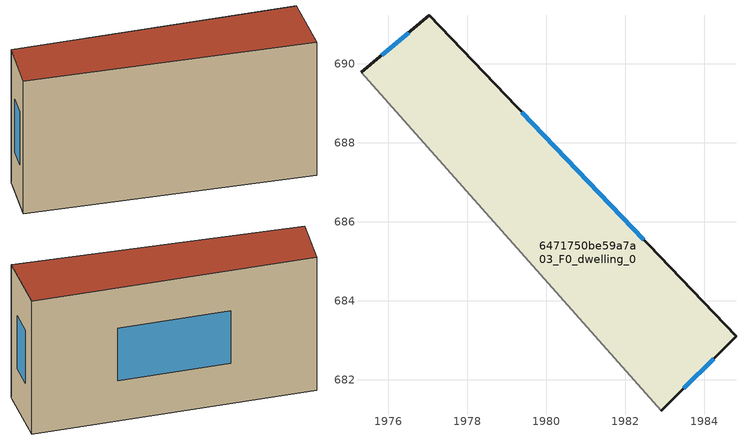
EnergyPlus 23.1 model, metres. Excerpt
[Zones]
6471750be59a7a03_F0_dwelling_0
 floor ground (EU_floor_Construction): 1977.04,691.23 1984.81,683.1 1982.92,681.22 1975.31,689.79 z0
 wall outside (EU_wall_Construction): 1982.92,681.22 1984.81,683.1 1977.04,691.23 1975.31,689.79 z0:6
 wall adiabatic (EU_wall_Construction): 1975.31,689.79 1982.92,681.22 z0:6
 window (EU_Window_Construction): 1976.52,690.79 1975.83,690.22 / 1982.47,685.55 1979.38,688.78 / 1983.49,681.78 1984.24,682.53 z1.81:4.19
 roof outside (EU_roof_Construction): 1984.81,683.1 1977.04,691.23 1975.31,689.79 1982.92,681.22 z6
[Building]
EU S2 Campaign: North Axis=0; Terrain=City; Solar Distribution=FullExterior
[Site:Location]
Bologna: Latitude=44.5; Longitude=11.25; Time Zone=1; Elevation=37
[SizingPeriod:WeatherFileDays]
AnnualSizingPeriod: Begin Month=1; Begin Day of Month=1; End Month=12; End Day of Month=31; Day of Week for Start Day=Monday; Use Weather File Daylight Saving Period=No; Use Weather File Rain and Snow Indicators=No
[MATERIAL]
EU_InternalMass_Material: Roughness=MediumRough; Thickness=0.1; Conductivity=1; Density=1800; Specific Heat=900; Thermal Absorptance=0.9; Solar Absorptance=0.7; Visible Absorptance=0.7
[MATERIAL:NOMASS] Roughness=MediumRough; Thermal Absorptance=0.9; Solar Absorptance=0.7; Visible Absorptance=0.7
Name | Thermal Resistance
EU_wall_NoMass | 0.734017
EU_roof_NoMass | 0.658631
EU_floor_NoMass | 0.747526
[WINDOWMATERIAL:SIMPLEGLAZINGSYSTEM]
EU_Window_SimpleGlazing: UFactor=4.06248; Solar Heat Gain Coefficient=0.85; Visible Transmittance=0.85
[CONSTRUCTION]
EU_wall_Construction: EU_wall_NoMass
EU_roof_Construction: EU_roof_NoMass
EU_floor_Construction: EU_floor_NoMass
EU_InternalMass_Construction: EU_InternalMass_Material
EU_Window_Construction: EU_Window_SimpleGlazing
[ZONE]
6471750be59a7a03_F0_dwelling_0: Type=1; Multiplier=1; Ceiling Height=autocalculate; Volume=167.275; Floor Area=autocalculate; Part of Total Floor Area=Yes
[INTERNALMASS]
6471750be59a7a03_F0_dwelling_0_EU_InternalMass: Construction=EU_InternalMass_Construction; Zone or ZoneList=6471750be59a7a03_F0_dwelling_0; Surface Area=27.8789
[OTHEREQUIPMENT]
EU_Step8_InternalGain_6471750be59a7a03_F0_dwelling_0_f000: Fuel Type=Electricity; Zone or ZoneList or Space or SpaceList=6471750be59a7a03_F0_dwelling_0; Schedule=EU_Step8_GainSchedule_6471750be59a7a03_F0_dwelling_0_f000; Design Level Calculation Method=Watts/Area; Power per Zone Floor Area=1; Fraction Latent=0; Fraction Radiant=0; Fraction Lost=0; Carbon Dioxide Generation Rate=0; EndUse Subcategory=EU_Step8_InternalGains
[ZONEVENTILATION:DESIGNFLOWRATE]
EU_ConstantAir_6471750be59a7a03_F0_dwelling_0: Zone or ZoneList or Space or SpaceList=6471750be59a7a03_F0_dwelling_0; Schedule=EU_AlwaysOn; Design Flow Rate Calculation Method=AirChanges/Hour; Air Changes per Hour=0.656562; Ventilation Type=Natural; Fan Pressure Rise=0; Fan Total Efficiency=1; Constant Term Coefficient=1; Temperature Term Coefficient=0; Velocity Term Coefficient=0; Velocity Squared Term Coefficient=0; Minimum Indoor Temperature=-100; Maximum Indoor Temperature=100; Delta Temperature=-100; Minimum Outdoor Temperature=-100; Maximum Outdoor Temperature=100; Maximum Wind Speed=40
[HVACTEMPLATE:THERMOSTAT]
EU_HeatOnly_6471750be59a7a03_F0_dwelling_0: Constant Heating Setpoint=20; Constant Cooling Setpoint=50
[HVACTEMPLATE:ZONE:IDEALLOADSAIRSYSTEM]
6471750be59a7a03_F0_dwelling_0: Template Thermostat=EU_HeatOnly_6471750be59a7a03_F0_dwelling_0; System Availability Schedule=EU_AlwaysOn; Maximum Heating Supply Air Temperature=50; Minimum Cooling Supply Air Temperature=13; Maximum Heating Supply Air Humidity Ratio=0.0156; Minimum Cooling Supply Air Humidity Ratio=0.0077; Heating Limit=NoLimit; Cooling Limit=NoLimit; Heating Availability Schedule=EU_AlwaysOn; Cooling Availability Schedule=EU_CoolingOff; Dehumidification Control Type=ConstantSensibleHeatRatio; Cooling Sensible Heat Ratio=0.7; Dehumidification Setpoint=60; Humidification Control Type=None; Humidification Setpoint=30; Outdoor Air Method=None; Outdoor Air Flow Rate per Person=0.00944; Outdoor Air Flow Rate per Zone Floor Area=0; Outdoor Air Flow Rate per Zone=0; Demand Controlled Ventilation Type=None; Outdoor Air Economizer Type=NoEconomizer; Heat Recovery Type=None; Sensible Heat Recovery Effectiveness=0.7; Latent Heat Recovery Effectiveness=0.65
[SIZING:ZONE]
6471750be59a7a03_F0_dwelling_0: Zone Cooling Design Supply Air Temperature Input Method=SupplyAirTemperature; Zone Cooling Design Supply Air Temperature=13; Zone Heating Design Supply Air Temperature Input Method=SupplyAirTemperature; Zone Heating Design Supply Air Temperature=50; Zone Cooling Design Supply Air Humidity Ratio=0.008; Zone Heating Design Supply Air Humidity Ratio=0.008; Cooling Design Air Flow Method=DesignDay; Cooling Design Air Flow Rate=0; Cooling Minimum Air Flow per Zone Floor Area=0.000762; Cooling Minimum Air Flow=0; Cooling Minimum Air Flow Fraction=0.2; Heating Design Air Flow Method=DesignDay; Heating Design Air Flow Rate=0; Heating Maximum Air Flow per Zone Floor Area=0.002032; Heating Maximum Air Flow=0.141576; Heating Maximum Air Flow Fraction=0.3; Account for Dedicated Outdoor Air System=No; Dedicated Outdoor Air System Control Strategy=NeutralSupplyAir; Dedicated Outdoor Air Low Setpoint Temperature for Design=autosize; Dedicated Outdoor Air High Setpoint Temperature for Design=autosize; Zone Load Sizing Method=Sensible Load Only No Latent Load; Zone Latent Cooling Design Supply Air Humidity Ratio Input Method=HumidityRatioDifference; Zone Cooling Design Supply Air Humidity Ratio Difference=0.005; Zone Latent Heating Design Supply Air Humidity Ratio Input Method=HumidityRatioDifference; Zone Humidification Design Supply Air Humidity Ratio Difference=0.005
[SCHEDULE:CONSTANT]
Name | Hourly Value
EU_AlwaysOn | 1
EU_CoolingOff | 0
[SCHEDULE:FILE]
EU_Step8_GainSchedule_6471750be59a7a03_F0_dwelling_0_f000: File=../../schedules/6471750be59a7a03/6471750be59a7a03_F0_dwelling_0_f000_gain.csv; Column Number=1; Rows to Skip at Top=0; Number of Hours of Data=8760; Column Separator=Comma; Interpolate to Timestep=No; Minutes per Item=60; Adjust Schedule for Daylight Savings=Yes
